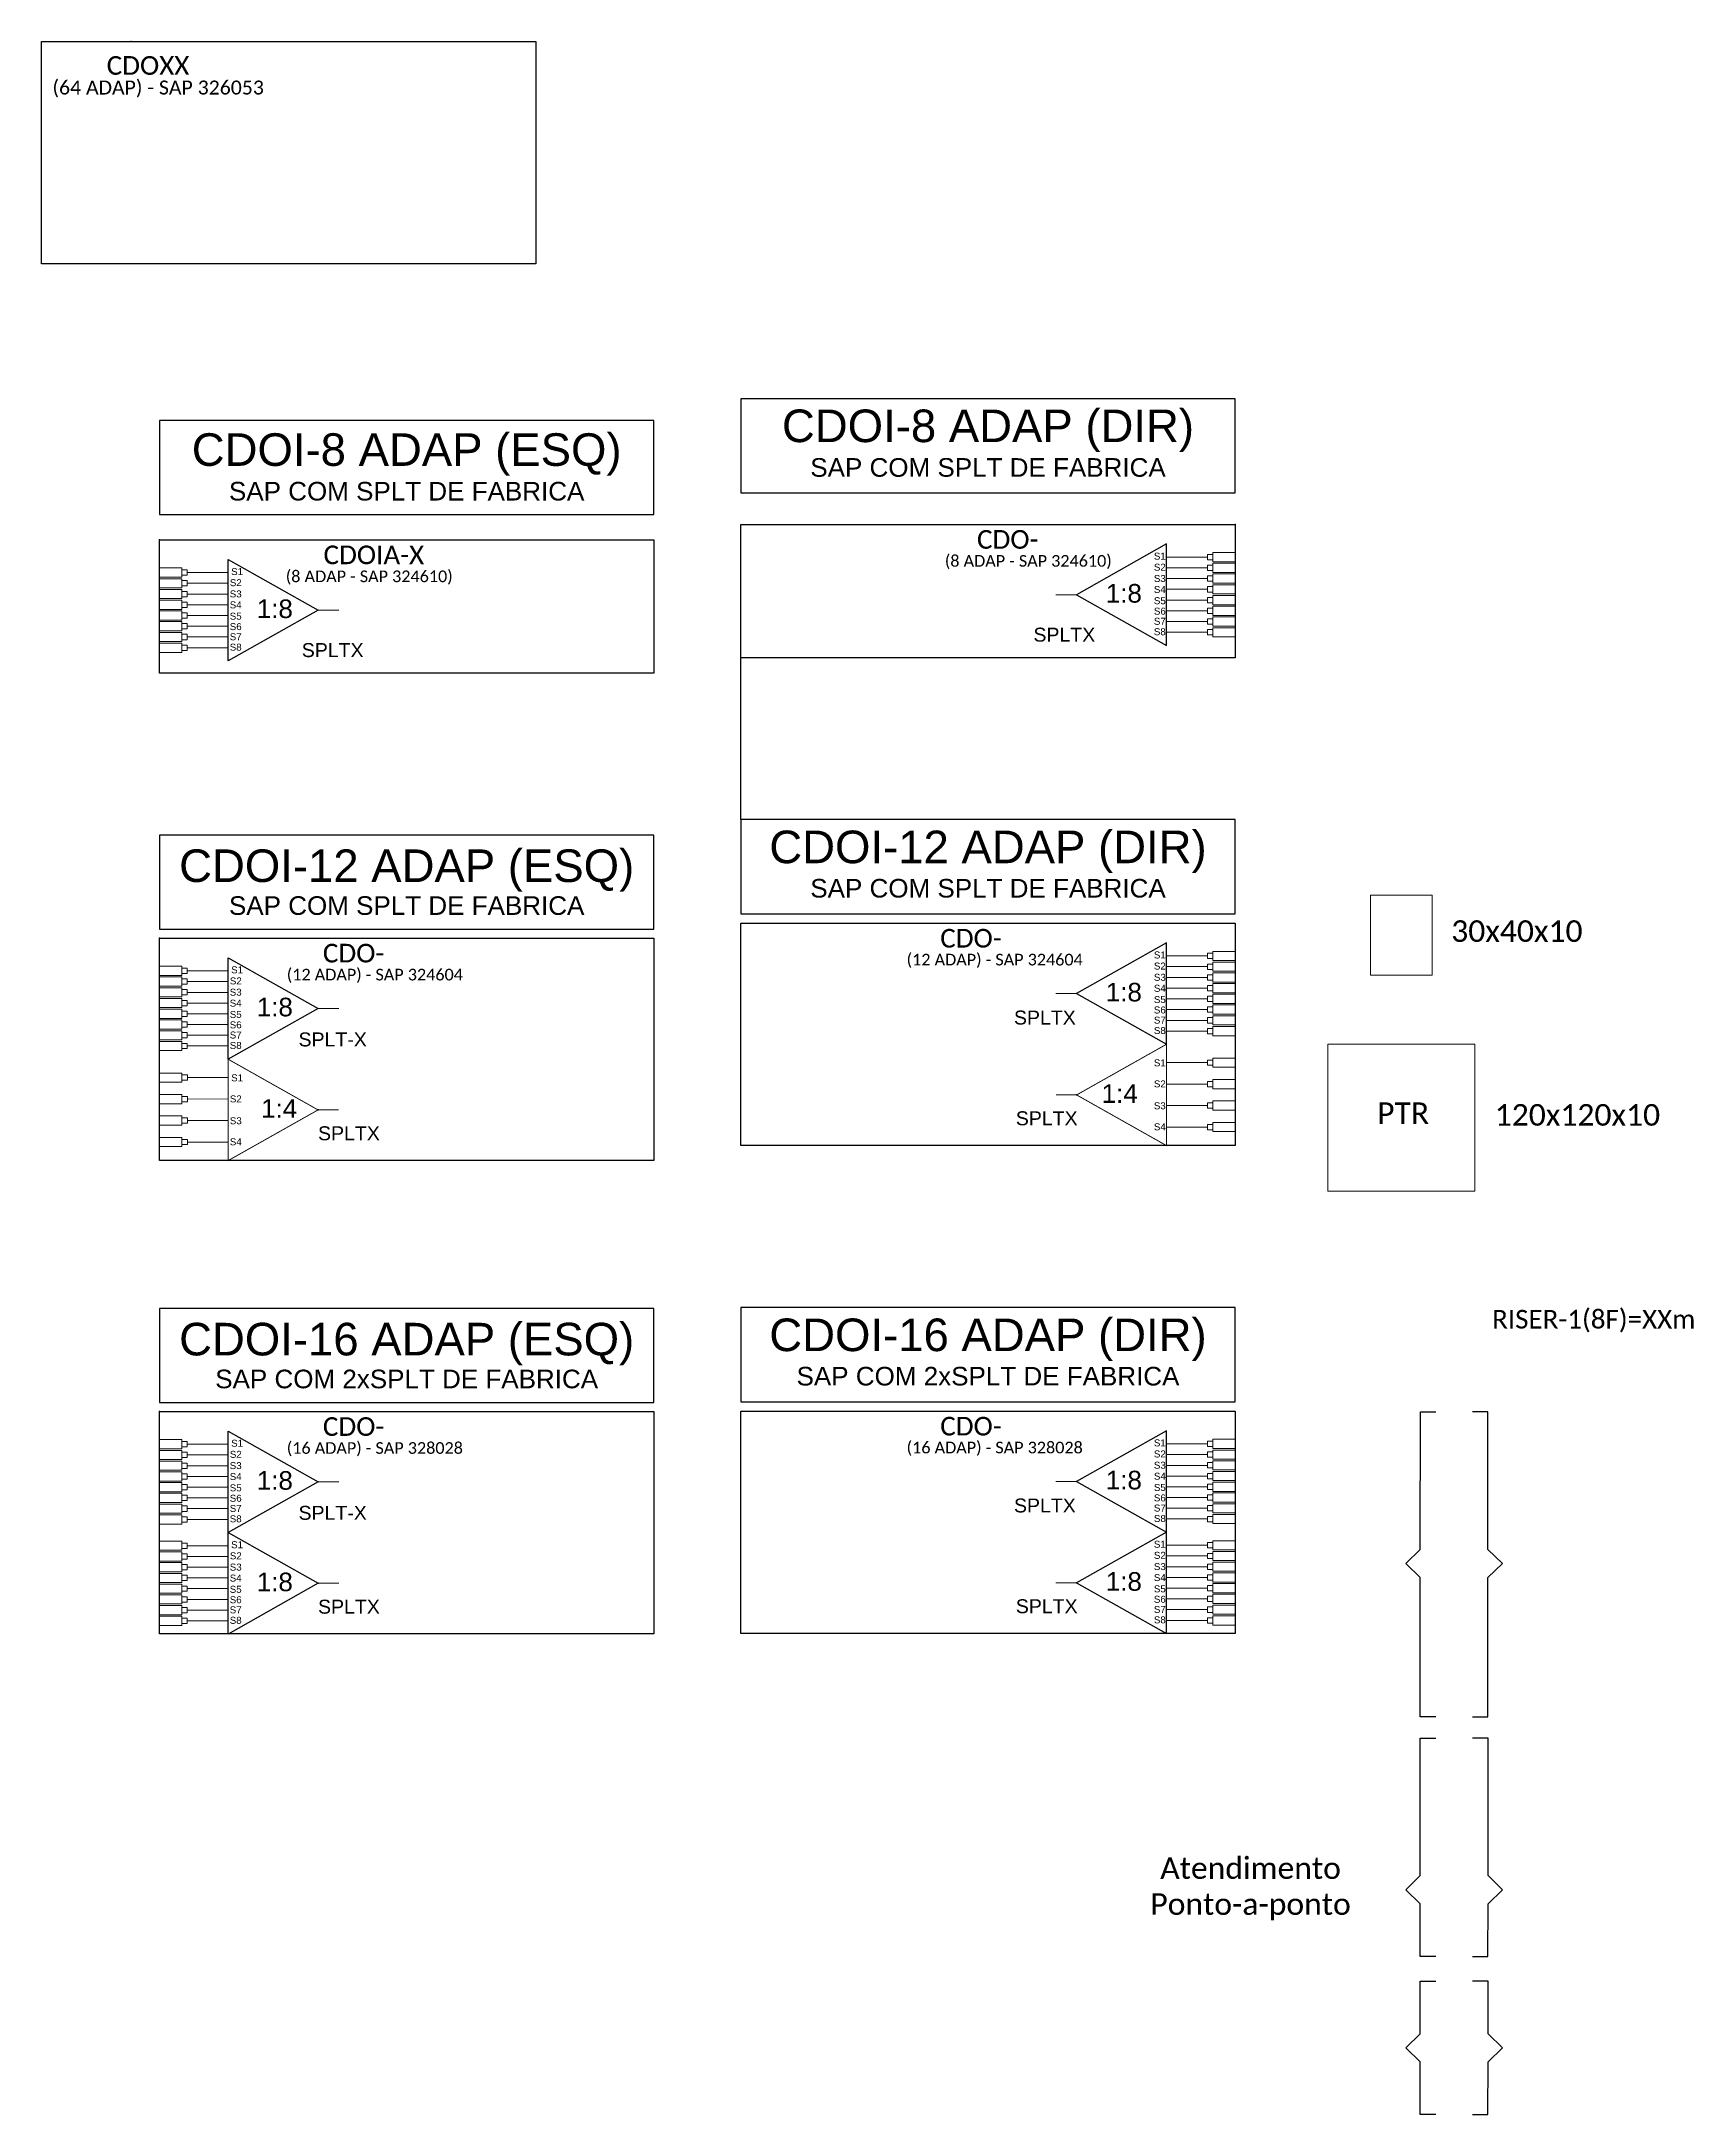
# Model space of a CAD drawing. Header units: millimetres. Extents: x 9740 to 12717, y -5875 to 443.
# Drawn here: x 10171.2 to 10348.7, y -69.4 to 153.3 of the extents above; entities that cross this region are included whole.
import ezdxf
from ezdxf.enums import TextEntityAlignment as Align

# ---------------------------------------------------------------- set-up
doc = ezdxf.new("R2010")
doc.units = ezdxf.units.MM
doc.linetypes.add('DASHED', pattern=[0.75, 0.5, -0.25])
doc.styles.add('ARIAL', font='arial.ttf')
doc.styles.add('WMF-Calibri0', font='calibri.ttf')

# ---------------------------------------------------------------- blocks, each defined once
blk = doc.blocks.new('A$C415C251F')
at = {"color": 3}
blk.add_point((0, 0), dxfattribs=at)
blk = doc.blocks.new('LEG_CDOIA8_C-SPLT_ESQ')
at = {"color": 3, "extrusion": (0, 0, -1), "xscale": -1, "zscale": -1}
blk.add_blockref('A$C415C251F', (0, 0), dxfattribs=at)
at = {"color": 1, "style": 'WMF-Calibri0', "flags": 4}
blk.add_attdef('CDO', (21.44, -2.61), '', height=2, dxfattribs=at)
blk.add_attdef('MODELO', text='', height=1.5, dxfattribs=at).set_placement((22.54, -4.54), align=Align.CENTER)
at = {"style": 'ARIAL', "flags": 4}
blk.add_attdef('SPLITAGEM', text='', height=1.5, dxfattribs=at).set_placement((18.61, -12.59), align=Align.CENTER)
blk = doc.blocks.new('SPLT_1-8_SC-APC_ESQ')
at = {"color": 1}
blk.add_lwpolyline([(7.37, -2.1), (17.04, -7.55), (7.37, -13), (7.37, -2.1)], dxfattribs=at)
at = {"color": 3, "lineweight": 0}
for points in [[(2.41, -3.02), (0, -3.02)], [(2.41, -4), (0, -4)], [(2.41, -4.17), (0, -4.17)], [(2.41, -3.02), (2.41, -4)], [(2.41, -4.17), (2.41, -5.16)], [(2.99, -3.51), (7.37, -3.51)], [(2.41, -5.16), (0, -5.16)], [(2.41, -5.32), (0, -5.32)], [(2.41, -6.31), (0, -6.31)], [(2.41, -6.48), (0, -6.48)], [(2.41, -5.32), (2.41, -6.31)], [(2.41, -6.48), (2.41, -7.46)], [(7.37, -4.66), (2.99, -4.66)], [(7.37, -5.82), (2.99, -5.82)], [(2.41, -7.46), (0, -7.46)], [(2.41, -7.63), (0, -7.63)], [(2.41, -8.62), (0, -8.62)], [(2.41, -8.78), (0, -8.78)], [(2.41, -7.63), (2.41, -8.62)], [(2.41, -8.78), (2.41, -9.77)], [(7.37, -6.97), (2.99, -6.97)], [(7.37, -8.12), (2.99, -8.12)], [(2.41, -9.77), (0, -9.77)], [(2.41, -9.94), (0, -9.94)], [(2.41, -10.92), (0, -10.92)], [(2.41, -11.09), (0, -11.09)], [(2.41, -9.94), (2.41, -10.92)], [(2.41, -11.09), (2.41, -12.08)], [(7.37, -9.28), (2.99, -9.28)], [(7.37, -10.43), (2.99, -10.43)], [(2.41, -12.08), (0, -12.08)], [(7.37, -11.58), (2.99, -11.58)]]:
    blk.add_lwpolyline(points, dxfattribs=at)
for points in [[(2.99, -3.22), (2.41, -3.22), (2.41, -3.8), (2.99, -3.8)], [(2.99, -4.38), (2.41, -4.38), (2.41, -4.95), (2.99, -4.95)], [(2.99, -5.53), (2.41, -5.53), (2.41, -6.1), (2.99, -6.1)], [(2.99, -6.68), (2.41, -6.68), (2.41, -7.26), (2.99, -7.26)], [(2.99, -7.84), (2.41, -7.84), (2.41, -8.41), (2.99, -8.41)], [(2.99, -8.99), (2.41, -8.99), (2.41, -9.56), (2.99, -9.56)], [(2.99, -10.14), (2.41, -10.14), (2.41, -10.72), (2.99, -10.72)], [(2.99, -11.3), (2.41, -11.3), (2.41, -11.87), (2.99, -11.87)]]:
    blk.add_lwpolyline(points, close=True, dxfattribs=at)
at = {"color": 1, "lineweight": 0}
blk.add_lwpolyline([(17.04, -7.55), (19.26, -7.55)], dxfattribs=at)
at = {"color": 1, "style": 'ARIAL'}
for s, height, p in [('S2', 0.75, (7.56, -4.97)), ('S1', 0.75, (7.7, -3.78)), ('S3', 0.75, (7.55, -6.18)), ('S4', 0.75, (7.55, -7.36)), ('1:8', 2, (10.45, -8.4)), ('S5', 0.75, (7.55, -8.57)), ('S6', 0.75, (7.55, -9.69)), ('S7', 0.75, (7.55, -10.78)), ('S8', 0.75, (7.55, -11.9))]:
    blk.add_text(s, height=height, dxfattribs=at).set_placement(p)
blk = doc.blocks.new('LEG_CDOIA12_C-SPLT')
at = {"color": 3, "extrusion": (0, 0, -1), "xscale": -1, "zscale": -1}
blk.add_blockref('A$C415C251F', (0, 0), dxfattribs=at)
at = {"color": 1, "style": 'WMF-Calibri0', "flags": 4}
blk.add_attdef('CDO', (21.44, -2.61), '', height=2, dxfattribs=at)
blk.add_attdef('MODELO', text='', height=1.5, dxfattribs=at).set_placement((22.54, -4.54), align=Align.CENTER)
at = {"style": 'ARIAL', "flags": 4}
blk.add_attdef('SPLITAGEM', text='', height=1.5, dxfattribs=at).set_placement((18.61, -12.59), align=Align.CENTER)
blk = doc.blocks.new('SPLITTER_')
blk.add_point((0, 0))
at = {"style": 'ARIAL', "flags": 4}
blk.add_attdef('SPLT', (0, -3.26), '', height=1.5, dxfattribs=at)
blk = doc.blocks.new('LEG_CDOIA8_C-SPLT_DIR')
at = {"color": 3}
blk.add_blockref('A$C415C251F', (0, 0), dxfattribs=at)
at = {"color": 1, "style": 'WMF-Calibri0', "flags": 4}
blk.add_attdef('CDO', (-26.84, -2.61), '', height=2, dxfattribs=at)
blk.add_attdef('MODELO', text='', height=1.5, dxfattribs=at).set_placement((-22.23, -4.54), align=Align.CENTER)
at = {"style": 'ARIAL', "flags": 4}
blk.add_attdef('SPLITAGEM', text='', height=1.5, dxfattribs=at).set_placement((-18.36, -12.59), align=Align.CENTER)
blk = doc.blocks.new('SPLT_1-8_SC-APC')
at = {"color": 1}
blk.add_lwpolyline([(-7.37, -2.1), (-17.04, -7.55), (-7.37, -13), (-7.37, -2.1)], dxfattribs=at)
at = {"color": 3, "lineweight": 0}
for points in [[(-2.99, -3.51), (-7.37, -3.51)], [(-2.41, -3.02), (-2.41, -4)], [(-2.41, -3.02), (0, -3.02)], [(-2.41, -4), (0, -4)], [(-2.41, -4.17), (-2.41, -5.16)], [(-2.41, -4.17), (0, -4.17)], [(-7.37, -4.66), (-2.99, -4.66)], [(-7.37, -5.82), (-2.99, -5.82)], [(-2.41, -5.16), (0, -5.16)], [(-2.41, -5.32), (-2.41, -6.31)], [(-2.41, -5.32), (0, -5.32)], [(-2.41, -6.31), (0, -6.31)], [(-2.41, -6.48), (-2.41, -7.46)], [(-2.41, -6.48), (0, -6.48)], [(-7.37, -6.97), (-2.99, -6.97)], [(-7.37, -8.12), (-2.99, -8.12)], [(-2.41, -7.46), (0, -7.46)], [(-2.41, -7.63), (-2.41, -8.62)], [(-2.41, -7.63), (0, -7.63)], [(-2.41, -8.62), (0, -8.62)], [(-2.41, -8.78), (-2.41, -9.77)], [(-2.41, -8.78), (0, -8.78)], [(-7.37, -9.28), (-2.99, -9.28)], [(-7.37, -10.43), (-2.99, -10.43)], [(-2.41, -9.77), (0, -9.77)], [(-2.41, -9.94), (-2.41, -10.92)], [(-2.41, -9.94), (0, -9.94)], [(-2.41, -10.92), (0, -10.92)], [(-2.41, -11.09), (-2.41, -12.08)], [(-2.41, -11.09), (0, -11.09)], [(-7.37, -11.58), (-2.99, -11.58)], [(-2.41, -12.08), (0, -12.08)]]:
    blk.add_lwpolyline(points, dxfattribs=at)
for points in [[(-2.99, -3.22), (-2.41, -3.22), (-2.41, -3.8), (-2.99, -3.8)], [(-2.99, -4.38), (-2.41, -4.38), (-2.41, -4.95), (-2.99, -4.95)], [(-2.99, -5.53), (-2.41, -5.53), (-2.41, -6.1), (-2.99, -6.1)], [(-2.99, -6.68), (-2.41, -6.68), (-2.41, -7.26), (-2.99, -7.26)], [(-2.99, -7.84), (-2.41, -7.84), (-2.41, -8.41), (-2.99, -8.41)], [(-2.99, -8.99), (-2.41, -8.99), (-2.41, -9.56), (-2.99, -9.56)], [(-2.99, -10.14), (-2.41, -10.14), (-2.41, -10.72), (-2.99, -10.72)], [(-2.99, -11.3), (-2.41, -11.3), (-2.41, -11.87), (-2.99, -11.87)]]:
    blk.add_lwpolyline(points, close=True, dxfattribs=at)
at = {"color": 1, "lineweight": 0}
blk.add_lwpolyline([(-17.04, -7.55), (-19.26, -7.55)], dxfattribs=at)
at = {"color": 1, "style": 'ARIAL'}
for s, height, p in [('S1', 0.75, (-8.74, -3.78)), ('S2', 0.75, (-8.74, -4.97)), ('1:8', 2, (-13.91, -8.4)), ('S3', 0.75, (-8.74, -6.18)), ('S4', 0.75, (-8.74, -7.36)), ('S5', 0.75, (-8.74, -8.57)), ('S6', 0.75, (-8.74, -9.69)), ('S7', 0.75, (-8.74, -10.78)), ('S8', 0.75, (-8.74, -11.9))]:
    blk.add_text(s, height=height, dxfattribs=at).set_placement(p)
blk = doc.blocks.new('LEG_CDOIA12_C-SPLT_ESQ')
blk.add_point((0, 0))
at = {"color": 0, "style": 'WMF-Calibri0', "flags": 4}
blk.add_attdef('CDO', (-14.65, 4.94), '', height=2, dxfattribs=at)
blk.add_attdef('MODELO', text='', height=1.5, dxfattribs=at).set_placement((-13.55, 3.01), align=Align.CENTER)
at = {"style": 'ARIAL', "flags": 4}
blk.add_attdef('SPLITAGEM', text='', height=1.5, dxfattribs=at).set_placement((-17.48, -2.66), align=Align.CENTER)
blk = doc.blocks.new('LEG_CDO64_DIR')
blk.add_point((0, 0))
at = {"color": 1, "style": 'WMF-Calibri0', "flags": 4}
blk.add_attdef('CDO', (-2.62, -3.57), '', height=2, dxfattribs=at)
blk.add_attdef('MODELO', text='', height=1.5, dxfattribs=at).set_placement((-1.52, -5.5), align=Align.CENTER)
blk = doc.blocks.new('SPLT_1-4_SC-APC PLANEJADO')
at = {"color": 30, "linetype": 'DASHED', "ltscale": 2.5, "const_width": 0.1}
for points in [[(4918.24, -603.76), (4908.57, -609.21), (4918.24, -614.66), (4918.24, -603.76)], [(4922.62, -605.74), (4918.24, -605.74)], [(4908.57, -609.21), (4906.35, -609.21)], [(4918.24, -608.05), (4922.62, -608.05)], [(4918.24, -610.35), (4922.62, -610.35)], [(4918.24, -612.66), (4922.62, -612.66)]]:
    blk.add_lwpolyline(points, dxfattribs=at)
at = {"color": 3, "lineweight": 0}
for points in [[(4922.62, -605.46), (4923.2, -605.46), (4923.2, -606.03), (4922.62, -606.03)], [(4922.62, -607.76), (4923.2, -607.76), (4923.2, -608.33), (4922.62, -608.33)], [(4922.62, -610.07), (4923.2, -610.07), (4923.2, -610.64), (4922.62, -610.64)], [(4922.62, -612.37), (4923.2, -612.37), (4923.2, -612.95), (4922.62, -612.95)]]:
    blk.add_lwpolyline(points, close=True, dxfattribs=at)
for points in [[(4923.2, -605.25), (4923.2, -606.23)], [(4923.2, -605.25), (4925.61, -605.25)], [(4923.2, -606.23), (4925.61, -606.23)], [(4923.2, -607.55), (4923.2, -608.54)], [(4923.2, -607.55), (4925.61, -607.55)], [(4923.2, -608.54), (4925.61, -608.54)], [(4923.2, -609.86), (4923.2, -610.85)], [(4923.2, -609.86), (4925.61, -609.86)], [(4923.2, -610.85), (4925.61, -610.85)], [(4923.2, -612.17), (4923.2, -613.15)], [(4923.2, -612.17), (4925.61, -612.17)], [(4923.2, -613.15), (4925.61, -613.15)]]:
    blk.add_lwpolyline(points, dxfattribs=at)
at = {"color": 30, "style": 'ARIAL'}
for s, height, p in [('S1', 0.75, (4916.87, -606.14)), ('S2', 0.75, (4916.87, -608.4)), ('1:4', 2, (4911.26, -610.06)), ('S3', 0.75, (4916.87, -610.75)), ('S4', 0.75, (4916.87, -613.01))]:
    blk.add_text(s, height=height, dxfattribs=at).set_placement(p)
blk = doc.blocks.new('SPLT_1-4_SC-APC PLANEJADO ESQ.')
at = {"color": 30, "linetype": 'DASHED', "ltscale": 2.5, "const_width": 0.1}
blk.add_lwpolyline([(4908.44, -632.4), (4918.11, -637.85), (4908.44, -643.3), (4908.44, -632.4)], dxfattribs=at)
at = {"color": 3, "lineweight": 0}
for points in [[(4903.49, -633.89), (4901.07, -633.89)], [(4903.49, -633.89), (4903.49, -634.87)], [(4903.49, -634.87), (4901.07, -634.87)], [(4903.49, -636.19), (4901.07, -636.19)], [(4903.49, -636.19), (4903.49, -637.18)], [(4903.49, -637.18), (4901.07, -637.18)], [(4903.49, -638.5), (4901.07, -638.5)], [(4903.49, -638.5), (4903.49, -639.48)], [(4903.49, -639.48), (4901.07, -639.48)], [(4903.49, -640.8), (4901.07, -640.8)], [(4903.49, -640.8), (4903.49, -641.79)], [(4903.49, -641.79), (4901.07, -641.79)]]:
    blk.add_lwpolyline(points, dxfattribs=at)
for points in [[(4904.07, -634.09), (4903.49, -634.09), (4903.49, -634.66), (4904.07, -634.66)], [(4904.07, -636.4), (4903.49, -636.4), (4903.49, -636.97), (4904.07, -636.97)], [(4904.07, -638.7), (4903.49, -638.7), (4903.49, -639.28), (4904.07, -639.28)], [(4904.07, -641.01), (4903.49, -641.01), (4903.49, -641.58), (4904.07, -641.58)]]:
    blk.add_lwpolyline(points, close=True, dxfattribs=at)
at = {"color": 30, "linetype": 'DASHED', "lineweight": 0, "ltscale": 2.5, "const_width": 0.1}
for points in [[(4904.07, -634.38), (4908.44, -634.38)], [(4908.44, -636.68), (4904.07, -636.68)], [(4908.44, -638.99), (4904.07, -638.99)], [(4918.11, -637.85), (4920.33, -637.85)], [(4908.44, -641.3), (4904.07, -641.3)]]:
    blk.add_lwpolyline(points, dxfattribs=at)
at = {"color": 30, "style": 'ARIAL'}
for s, height, p in [('S1', 0.75, (4908.77, -634.78)), ('S2', 0.75, (4908.63, -637.04)), ('1:4', 2, (4911.98, -638.7)), ('S3', 0.75, (4908.63, -639.39)), ('S4', 0.75, (4908.63, -641.65))]:
    blk.add_text(s, height=height, dxfattribs=at).set_placement(p)

msp = doc.modelspace()

# ---------------------------------------------------------------- linework, layer by layer
msp.add_line((10246.36, 69.74), (10246.36, 87.13))
at = {"color": 1}
for points in [[(10224.36, 129.44), (10224.36, 129.44), (10224.36, 129.44), (10171.23, 129.44), (10171.23, 153.33), (10171.23, 153.33)], [(10299.49, 34.72), (10299.49, 34.72), (10299.49, 34.72), (10246.36, 34.72), (10246.36, 58.61), (10246.36, 58.61)], [(10237.04, 33.12), (10237.04, 33.12), (10237.04, 33.12), (10183.91, 33.12), (10183.91, 55.91), (10183.91, 55.91)], [(10237.04, -17.73), (10237.04, -17.73), (10237.04, -17.73), (10183.91, -17.73), (10183.91, 5.06), (10183.91, 5.06)], [(10299.49, -17.69), (10299.49, -17.69), (10299.49, -17.69), (10246.36, -17.69), (10246.36, 6.2), (10246.36, 6.2)]]:
    msp.add_lwpolyline(points, dxfattribs=at)
for points in [[(10171.23, 153.33), (10224.36, 153.33), (10224.36, 129.44), (10171.23, 129.44)], [(10246.36, 101.45), (10299.49, 101.45), (10299.49, 87.13), (10246.36, 87.13)], [(10183.91, 99.79), (10237.04, 99.79), (10237.04, 85.47), (10183.91, 85.47)], [(10246.36, 58.61), (10299.49, 58.61), (10299.49, 34.72), (10246.36, 34.72)], [(10183.91, 57.01), (10237.04, 57.01), (10237.04, 33.12), (10183.91, 33.12)], [(10183.91, 6.16), (10237.04, 6.16), (10237.04, -17.73), (10183.91, -17.73)], [(10246.36, 6.2), (10299.49, 6.2), (10299.49, -17.69), (10246.36, -17.69)]]:
    msp.add_lwpolyline(points, close=True, dxfattribs=at)
for points in [[(10246.36, 104.83), (10299.49, 104.83), (10299.49, 114.95), (10246.36, 114.95)], [(10183.91, 102.51), (10237.04, 102.51), (10237.04, 112.62), (10183.91, 112.62)], [(10246.36, 59.63), (10299.49, 59.63), (10299.49, 69.74), (10246.36, 69.74)], [(10183.91, 57.97), (10237.04, 57.97), (10237.04, 68.08), (10183.91, 68.08)], [(10183.91, 7.12), (10237.04, 7.12), (10237.04, 17.24), (10183.91, 17.24)], [(10246.36, 7.22), (10299.49, 7.22), (10299.49, 17.33), (10246.36, 17.33)]]:
    msp.add_lwpolyline(points, close=True)
at = {"color": 0, "lineweight": 0}
for points in [[(10314.02, 61.64), (10320.64, 61.64), (10320.64, 53.02), (10314.02, 53.02)], [(10309.43, 45.63), (10325.24, 45.63), (10325.24, 29.82), (10309.43, 29.82)]]:
    msp.add_lwpolyline(points, close=True, dxfattribs=at)
at = {"color": 3}
for points in [[(10321.04, -26.62), (10319.38, -26.62), (10319.38, -11.67), (10317.82, -10.16), (10319.38, -8.65), (10319.39, 6.12), (10321.04, 6.12)], [(10325, -26.62), (10326.65, -26.62), (10326.65, -11.67), (10328.22, -10.16), (10326.65, -8.65), (10326.65, 6.12), (10324.99, 6.12)], [(10321.03, -52.37), (10319.38, -52.37), (10319.38, -46.71), (10317.81, -45.2), (10319.38, -43.69), (10319.38, -28.92), (10321.03, -28.92)], [(10325, -52.37), (10326.65, -52.37), (10326.66, -46.71), (10328.22, -45.2), (10326.66, -43.69), (10326.66, -28.92), (10325, -28.92)], [(10321.03, -69.35), (10319.38, -69.35), (10319.38, -63.69), (10317.81, -62.18), (10319.38, -60.67), (10319.38, -55.03), (10321.03, -55.03)], [(10325, -69.35), (10326.65, -69.35), (10326.66, -63.69), (10328.22, -62.18), (10326.66, -60.67), (10326.66, -55.03), (10325, -55.03)]]:
    msp.add_lwpolyline(points, dxfattribs=at)

# ---------------------------------------------------------------- block references
ref = msp.add_blockref('LEG_CDO64_DIR', (10180.86, 153.33))
ref.add_attrib('CDO', 'CDOXX', (10178.24, 149.75), dxfattribs={"color": 1, "height": 2, "style": 'WMF-Calibri0'})
ref.add_attrib('MODELO', '(64 ADAP) - SAP 326053', dxfattribs={"color": 1, "height": 1.5, "style": 'WMF-Calibri0'}).set_placement((10183.77, 147.63), align=Align.CENTER)
ref = msp.add_blockref('LEG_CDOIA8_C-SPLT_DIR', (10299.49, 101.45), dxfattribs=at)
ref.add_attrib('CDO', 'CDO-', (10271.75, 98.84), dxfattribs={"color": 1, "height": 2, "style": 'WMF-Calibri0'})
ref.add_attrib('MODELO', '(8 ADAP - SAP 324610)', dxfattribs={"color": 1, "height": 1.25, "style": 'WMF-Calibri0'}).set_placement((10277.26, 96.91), align=Align.CENTER)
ref.add_attrib('SPLITAGEM', 'SPLTX', dxfattribs={"height": 1.5, "style": 'ARIAL'}).set_placement((10281.13, 88.86), align=Align.CENTER)
ref = msp.add_blockref('LEG_CDOIA8_C-SPLT_ESQ', (10183.91, 99.79), dxfattribs=at)
ref.add_attrib('CDO', 'CDOIA-X', (10201.54, 97.18), dxfattribs={"color": 1, "height": 2, "style": 'WMF-Calibri0'})
ref.add_attrib('MODELO', '(8 ADAP - SAP 324610)', dxfattribs={"color": 1, "height": 1.25, "style": 'WMF-Calibri0'}).set_placement((10206.45, 95.25), align=Align.CENTER)
ref.add_attrib('SPLITAGEM', 'SPLTX', dxfattribs={"height": 1.5, "style": 'ARIAL'}).set_placement((10202.52, 87.2), align=Align.CENTER)
for p in [(10299.49, 101.45), (10299.49, 58.61), (10299.49, 6.2), (10299.49, -4.69)]:
    msp.add_blockref('SPLT_1-8_SC-APC', p, dxfattribs=at)
for name, p in [('SPLT_1-8_SC-APC_ESQ', (10183.91, 99.79)), ('SPLT_1-8_SC-APC_ESQ', (10183.91, 57.01)), ('SPLT_1-4_SC-APC PLANEJADO', (5373.88, 649.38)), ('SPLT_1-4_SC-APC PLANEJADO ESQ.', (5282.84, 676.41)), ('SPLT_1-8_SC-APC_ESQ', (10183.91, 6.16)), ('SPLT_1-8_SC-APC_ESQ', (10183.91, -4.74))]:
    msp.add_blockref(name, p)
ref = msp.add_blockref('LEG_CDOIA12_C-SPLT_ESQ', (10282.45, 51.07))
ref.add_attrib('CDO', 'CDO-', (10267.8, 56), dxfattribs={"color": 1, "height": 2, "style": 'WMF-Calibri0'})
ref.add_attrib('MODELO', '(12 ADAP) - SAP 324604', dxfattribs={"color": 1, "height": 1.25, "style": 'WMF-Calibri0'}).set_placement((10273.65, 54.08), align=Align.CENTER)
ref.add_attrib('SPLITAGEM', 'SPLTX', dxfattribs={"height": 1.5, "style": 'ARIAL'}).set_placement((10279.04, 47.73), align=Align.CENTER)
ref = msp.add_blockref('LEG_CDOIA12_C-SPLT', (10183.91, 57.01))
ref.add_attrib('CDO', 'CDO-', (10201.47, 54.4), dxfattribs={"color": 1, "height": 2, "style": 'WMF-Calibri0'})
ref.add_attrib('MODELO', '(12 ADAP) - SAP 324604', dxfattribs={"color": 1, "height": 1.25, "style": 'WMF-Calibri0'}).set_placement((10207.05, 52.47), align=Align.CENTER)
ref.add_attrib('SPLITAGEM', 'SPLT-X', dxfattribs={"height": 1.5, "style": 'ARIAL'}).set_placement((10202.52, 45.38), align=Align.CENTER)
ref = msp.add_blockref('SPLITTER_', (10282.45, 40.17), dxfattribs=dict(xscale=-1))
ref.add_attrib('SPLT', 'SPLTX', (10275.92, 36.91), dxfattribs={"height": 1.5, "style": 'ARIAL'})
ref = msp.add_blockref('SPLITTER_', (10200.95, 38.56))
ref.add_attrib('SPLT', 'SPLTX', (10200.95, 35.3), dxfattribs={"height": 1.5, "style": 'ARIAL'})
ref = msp.add_blockref('LEG_CDOIA12_C-SPLT', (10183.91, 6.16))
ref.add_attrib('CDO', 'CDO-', (10201.47, 3.55), dxfattribs={"color": 1, "height": 2, "style": 'WMF-Calibri0'})
ref.add_attrib('MODELO', '(16 ADAP) - SAP 328028', dxfattribs={"color": 1, "height": 1.25, "style": 'WMF-Calibri0'}).set_placement((10207.05, 1.62), align=Align.CENTER)
ref.add_attrib('SPLITAGEM', 'SPLT-X', dxfattribs={"height": 1.5, "style": 'ARIAL'}).set_placement((10202.52, -5.47), align=Align.CENTER)
ref = msp.add_blockref('LEG_CDOIA12_C-SPLT_ESQ', (10282.45, -1.34))
ref.add_attrib('CDO', 'CDO-', (10267.8, 3.59), dxfattribs={"color": 1, "height": 2, "style": 'WMF-Calibri0'})
ref.add_attrib('MODELO', '(16 ADAP) - SAP 328028', dxfattribs={"color": 1, "height": 1.25, "style": 'WMF-Calibri0'}).set_placement((10273.65, 1.67), align=Align.CENTER)
ref.add_attrib('SPLITAGEM', 'SPLTX', dxfattribs={"height": 1.5, "style": 'ARIAL'}).set_placement((10279.04, -4.68), align=Align.CENTER)
ref = msp.add_blockref('SPLITTER_', (10200.95, -12.28))
ref.add_attrib('SPLT', 'SPLTX', (10200.95, -15.55), dxfattribs={"height": 1.5, "style": 'ARIAL'})
ref = msp.add_blockref('SPLITTER_', (10282.45, -12.24), dxfattribs=dict(xscale=-1))
ref.add_attrib('SPLT', 'SPLTX', (10275.92, -15.5), dxfattribs={"height": 1.5, "style": 'ARIAL'})

# ---------------------------------------------------------------- texts
at = {"color": 7, "style": 'ARIAL'}
for s, height, p in [('CDOI-8 ADAP (DIR)', 3.5, (10272.93, 110.29)), ('CDOI-8 ADAP (ESQ)', 3.5, (10210.47, 107.74)), ('SAP COM SPLT DE FABRICA', 2, (10272.93, 106.57)), ('SAP COM SPLT DE FABRICA', 2, (10210.47, 104.02)), ('CDOI-12 ADAP (DIR)', 3.5, (10272.93, 65.06)), ('CDOI-12 ADAP (ESQ)', 3.5, (10210.47, 63.04)), ('SAP COM SPLT DE FABRICA', 2, (10272.93, 61.37)), ('SAP COM SPLT DE FABRICA', 2, (10210.47, 59.51)), ('CDOI-16 ADAP (ESQ)', 3.5, (10210.47, 12.19)), ('CDOI-16 ADAP (DIR)', 3.5, (10272.93, 12.65)), ('SAP COM 2xSPLT DE FABRICA', 2, (10210.47, 8.66)), ('SAP COM 2xSPLT DE FABRICA', 2, (10272.93, 8.96))]:
    msp.add_text(s, height=height, dxfattribs=at).set_placement(p, align=Align.CENTER)
at = {"style": 'WMF-Calibri0'}
for s, p in [('30x40x10', (10322.7, 56.61)), ('PTR', (10314.74, 37.05)), ('120x120x10', (10327.37, 36.87))]:
    msp.add_text(s, height=2.317, dxfattribs=at).set_placement(p)
at = {"color": 5, "style": 'WMF-Calibri0'}
msp.add_text('RISER-1(8F)=XXm', height=2, dxfattribs=at).set_placement((10327.09, 15.08))
at = {"insert": (10300.98, -45.1), "char_height": 2.317, "width": 17.8281, "attachment_point": 5, "style": 'WMF-Calibri0'}
msp.add_mtext('\\pi0.31929;Atendimento \\PPonto-a-ponto', dxfattribs=at)

doc.saveas('drawing.dxf')
